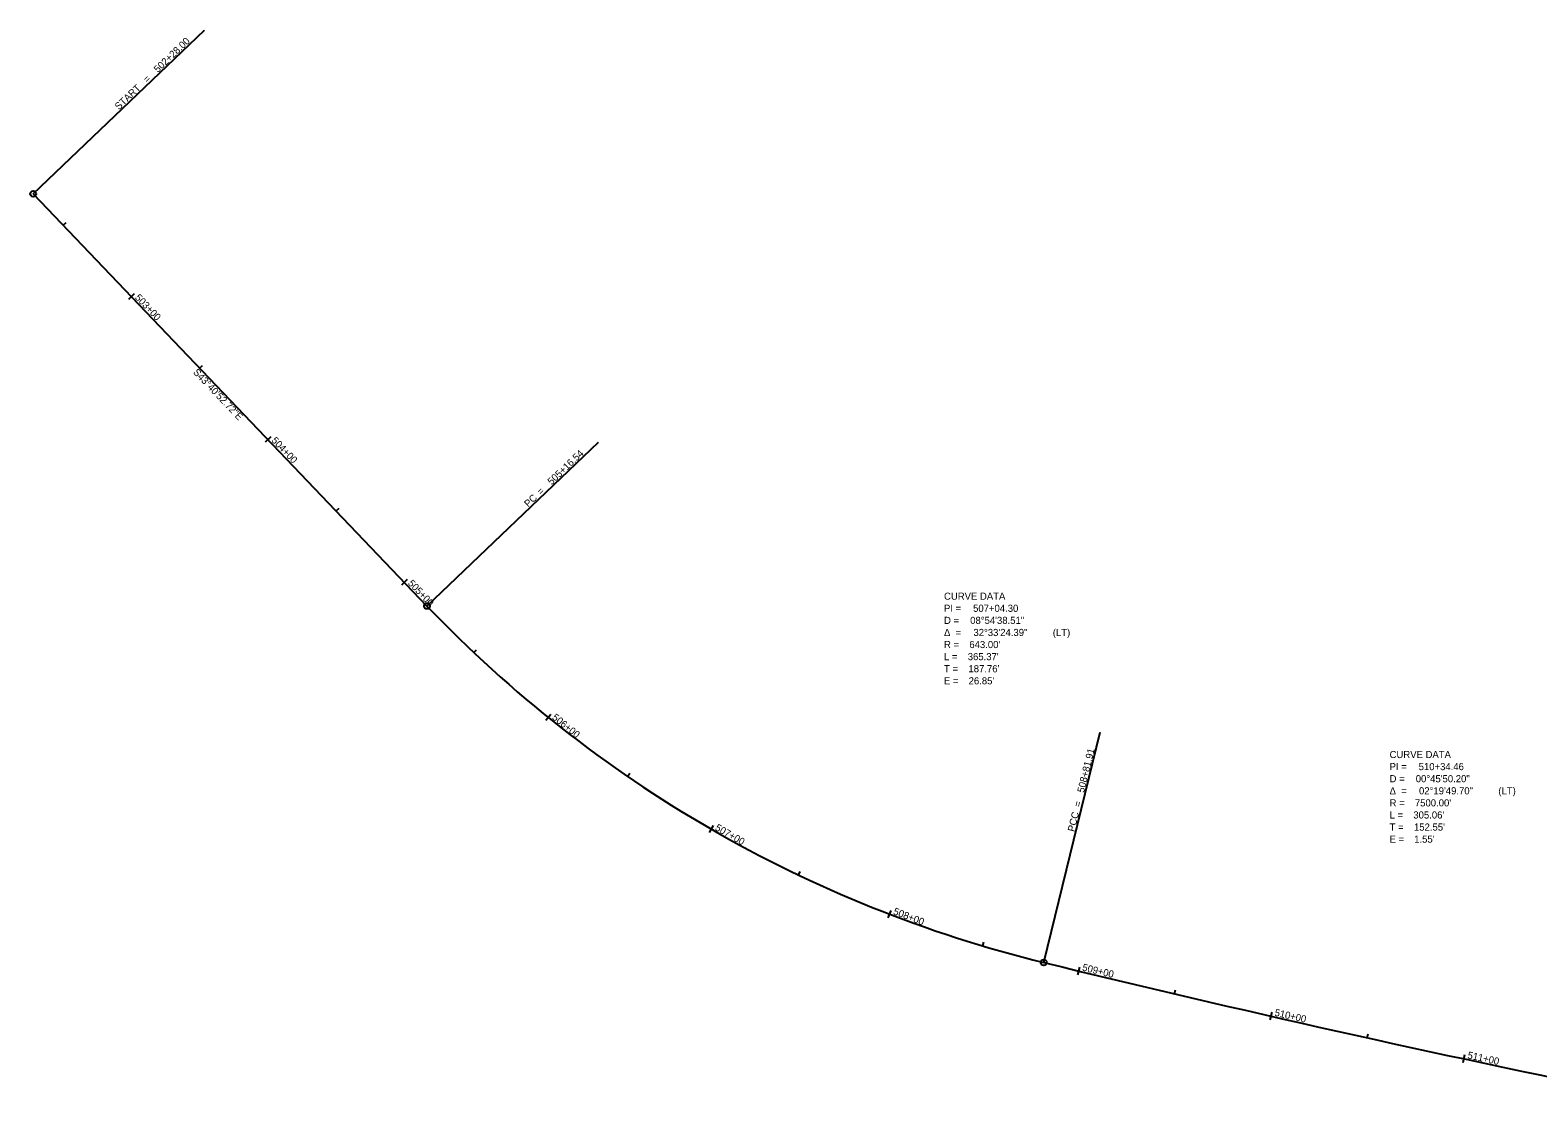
# Model space of a CAD drawing. Extents: x 1158481 to 1164419, y 610248 to 611824.
# Drawn here: x 1158481 to 1159244, y 611285 to 611824 of the extents above; entities that cross this region are included whole.
import ezdxf

# ---------------------------------------------------------------- set-up
doc = ezdxf.new("R2010")
doc.units = 0
for name, color, linetype in [('D_Draft_DNC', 7, 'Continuous'), ('D_Roadway_Centerline_Bearings', 7, 'Continuous'), ('D_Roadway_Centerline_CurveData', 7, 'Continuous'), ('D_Roadway_Centerline_Flags', 7, 'Continuous'), ('D_Roadway_Centerline_Text', 7, 'Continuous'), ('SHET_Named_Boundary', 7, 'Continuous')]:
    doc.layers.add(name, color=color, linetype=linetype)

msp = doc.modelspace()

# ---------------------------------------------------------------- linework, layer by layer
at = {"layer": 'D_Draft_DNC'}
msp.add_line((1158482.99, 611740.88), (1158682.27, 611532.21), dxfattribs=at)
at = {"layer": 'D_Roadway_Centerline_Flags'}
for p, q in [((1158482.99, 611740.88), (1158569.77, 611823.76)), ((1158569.77, 611823.76), (1158569.77, 611823.76)), ((1158482.99, 611740.88), (1158482.99, 611740.88)), ((1158682.27, 611532.21), (1158769.05, 611615.09)), ((1158769.05, 611615.09), (1158769.05, 611615.09)), ((1158682.27, 611532.21), (1158682.27, 611532.21)), ((1158994.32, 611351.76), (1159022.87, 611468.31)), ((1158994.32, 611351.76), (1159022.87, 611468.31)), ((1159022.87, 611468.31), (1159022.87, 611468.31)), ((1159022.87, 611468.31), (1159022.87, 611468.31)), ((1158994.32, 611351.76), (1158994.32, 611351.76))]:
    msp.add_line(p, q, dxfattribs=at)
for centre in [(1158482.99, 611740.88), (1158682.27, 611532.21), (1158994.32, 611351.76)]:
    msp.add_circle(centre, 1.5, dxfattribs=at)
at = {"layer": 'D_Roadway_Centerline_Text'}
for p, q in [((1158498.18, 611724.97), (1158499.64, 611726.36)), ((1158534.17, 611690.2), (1158531.28, 611687.44)), ((1158567.25, 611652.65), (1158568.7, 611654.04)), ((1158603.24, 611617.88), (1158600.34, 611615.12)), ((1158636.31, 611580.33), (1158637.77, 611581.72)), ((1158672.3, 611545.56), (1158669.41, 611542.8)), ((1158706, 611508.63), (1158707.38, 611510.09)), ((1158744.92, 611477.32), (1158742.41, 611474.21)), ((1158783.76, 611445.92), (1158784.9, 611447.58)), ((1158827.07, 611421.02), (1158825.07, 611417.56)), ((1158870.3, 611396.01), (1158871.17, 611397.83)), ((1158916.94, 611378.13), (1158915.5, 611374.39)), ((1158963.53, 611360.11), (1158964.11, 611362.04)), ((1159012.37, 611349.43), (1159011.43, 611345.54)), ((1159060.53, 611335.86), (1159060.99, 611337.82)), ((1159109.69, 611326.53), (1159108.8, 611322.63)), ((1159158.02, 611313.6), (1159158.46, 611315.57)), ((1159207.3, 611304.93), (1159206.46, 611301.02))]:
    msp.add_line(p, q, dxfattribs=at)
at = {"layer": 'SHET_Named_Boundary'}
msp.add_line((1158482.99, 611740.88), (1158682.27, 611532.21), dxfattribs=at)
for centre, radius, start, end in [((1159147.28, 611976.3), 643, 223.68131, 256.23809), ((1160778.48, 618636.45), 7500, 256.238085, 258.568558)]:
    msp.add_arc(centre, radius, start, end, dxfattribs=at)

# ---------------------------------------------------------------- texts
at = {"layer": 'D_Roadway_Centerline_Bearings'}
msp.add_text('S43°40\'52.72"E', height=3.6, rotation=313.68131, dxfattribs=at).set_placement((1158563.68, 611650.31))
at = {"layer": 'D_Roadway_Centerline_CurveData'}
for s, p in [('CURVE DATA', (1158943.89, 611535.39)), ('PI = ', (1158943.89, 611529.27)), ('507+04.30', (1158958.59, 611529.27)), ('D = ', (1158943.89, 611523.15)), ('08°54\'38.51"', (1158957.13, 611523.15)), (' (LT)', (1158997.58, 611517.03)), ('Δ  = ', (1158943.89, 611517.03)), ('R = ', (1158943.89, 611510.91)), ("643.00'", (1158956.7, 611510.91)), ('32°33\'24.39"', (1158958.77, 611517.03)), ('L = ', (1158943.89, 611504.79)), ("365.37'", (1158955.89, 611504.79)), ('T = ', (1158943.89, 611498.67)), ("187.76'", (1158956.24, 611498.67)), ('E = ', (1158943.89, 611492.55)), ("26.85'", (1158956.33, 611492.55)), ('CURVE DATA', (1159169.34, 611455.23)), ('PI = ', (1159169.34, 611449.11)), ('510+34.46', (1159184.04, 611449.11)), ('D = ', (1159169.34, 611442.99)), ('00°45\'50.20"', (1159182.57, 611442.99)), ('Δ  = ', (1159169.34, 611436.87)), ('02°19\'49.70"', (1159184.22, 611436.87)), (' (LT)', (1159223.03, 611436.87)), ('R = ', (1159169.34, 611430.75)), ("7500.00'", (1159182.14, 611430.75)), ('T = ', (1159169.34, 611418.51)), ('L = ', (1159169.34, 611424.63)), ("305.06'", (1159181.34, 611424.63)), ("152.55'", (1159181.68, 611418.51)), ('E = ', (1159169.34, 611412.39)), ("1.55'", (1159181.78, 611412.39))]:
    msp.add_text(s, height=3.6, dxfattribs=at).set_placement(p)
at = {"layer": 'D_Roadway_Centerline_Flags'}
for s, rotation, p in [('502+28.00', 43.68131, (1158546.11, 611801.99)), ('START', 43.68131, (1158526.35, 611783.12)), (' = ', 43.68131, (1158539.75, 611795.92)), ('505+16.54', 43.68131, (1158745.31, 611593.25)), (' = ', 43.68131, (1158738.95, 611587.18)), ('PC', 43.68131, (1158733.52, 611581.99)), ('508+81.91', 76.23809, (1159014.69, 611437.45)), ('508+81.91', 76.23809, (1159014.69, 611437.45)), (' = ', 76.23809, (1159012.6, 611428.92)), (' = ', 76.23809, (1159012.6, 611428.92)), ('PCC', 76.23809, (1159009.85, 611417.69)), ('PCC', 76.23809, (1159009.85, 611417.69))]:
    msp.add_text(s, height=3.6, rotation=rotation, dxfattribs=at).set_placement(p)
at = {"layer": 'D_Roadway_Centerline_Text'}
for s, rotation, p in [('503+00', 313.68131, (1158534.23, 611688.1)), ('504+00', 313.68131, (1158603.29, 611615.78)), ('505+00', 313.68131, (1158672.36, 611543.46)), ('506+00', 321.11838, (1158745.25, 611475.25)), ('507+00', 330.02907, (1158827.71, 611419.02)), ('508+00', 338.93977, (1158917.89, 611376.25)), ('509+00', 346.37632, (1159013.56, 611347.69)), ('510+00', 347.14026, (1159110.89, 611324.81)), ('511+00', 347.90421, (1159208.53, 611303.22))]:
    msp.add_text(s, height=3.6, rotation=rotation, dxfattribs=at).set_placement(p)

doc.saveas('drawing.dxf')
